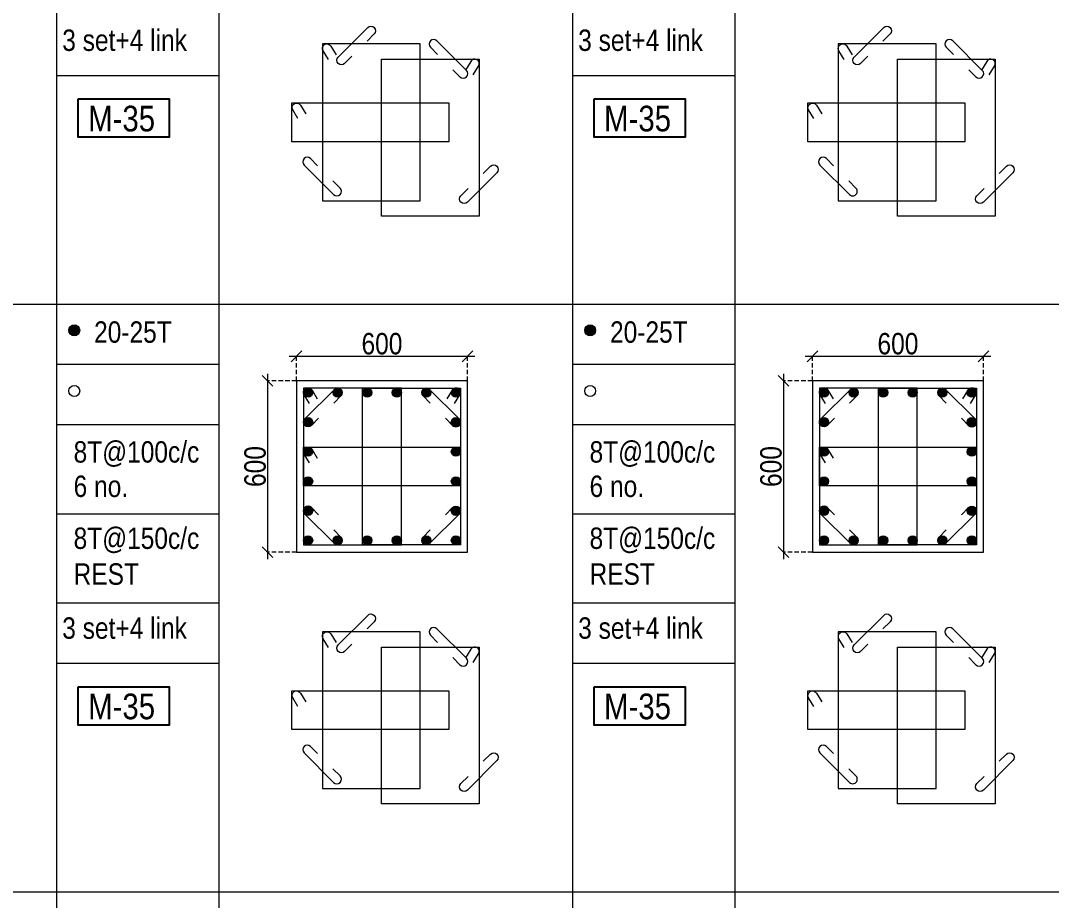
# Model space of a CAD drawing. Header units: millimetres. Extents: x 1112055 to 3390982, y -148532 to 766891.
# Drawn here: x 2546864 to 2561315, y 608104 to 620436 of the extents above; entities that cross this region are included whole.
import ezdxf
from ezdxf.enums import TextEntityAlignment as Align

# ---------------------------------------------------------------- set-up
doc = ezdxf.new("R2010")
doc.units = ezdxf.units.MM
doc.header["$PDMODE"] = 35
doc.header["$PDSIZE"] = -25
doc.linetypes.add('DASHED2', pattern=[0.375, 0.25, -0.125])
doc.linetypes.add('Hidden', pattern=[9.525, 6.35, -3.175])
for name, color, linetype, lineweight in [('B COL. SIZE DIM', 220, 'Continuous', 25), ('B COLSCH', 204, 'Continuous', 20), ('B COLUMN', 1, 'Hidden', 9), ('B STEEL', 34, 'Continuous', 15)]:
    doc.layers.add(name, color=color, linetype=linetype, lineweight=lineweight)
doc.layers.add('B TEXT', color=7, linetype='Continuous')
doc.styles.add('dim inside', font='romans.shx', dxfattribs={"width": 0.8, "height": 125})
doc.styles.add('SWINC', font='swissc.ttf')
doc.dimstyles.new('dim inside', dxfattribs={"dimtxt": 125, "dimasz": 100, "dimexe": 0, "dimexo": 0, "dimgap": 10, "dimtad": 0, "dimdec": 0, "dimzin": 0, "dimdsep": 46, "dimtxsty": 'dim inside', "dimblk": 'SMALL', "dimcen": 0.09, "dimadec": 0, "dimazin": 0, "dimtfac": 1, "dimtdec": 0, "dimtofl": 0, "dimtmove": 0, "dimatfit": 3, "dimfxl": 1, "dimtolj": 1, "dimtzin": 0, "dimarcsym": 2})

# ---------------------------------------------------------------- blocks, each defined once
blk = doc.blocks.new('_Oblique')
at = {"color": 0, "linetype": 'ByBlock', "lineweight": -2}
blk.add_line((-0.5, -0.5), (0.5, 0.5), dxfattribs=at)
blk = doc.blocks.new('*D5581')
at = {"layer": 'B COL. SIZE DIM', "color": 250, "lineweight": 9, "ltscale": 250, "transparency": 16777216}
blk.add_line((2557864, 615730), (2560464, 615730), dxfattribs=at)
at = {"layer": 'B COL. SIZE DIM', "color": 250, "linetype": 'DASHED2', "lineweight": 9, "ltscale": 250, "transparency": 16777216}
for p, q in [((2557964, 615385), (2557964, 615730)), ((2560364, 615385), (2560364, 615730))]:
    blk.add_line(p, q, dxfattribs=at)
at = {"layer": 'Defpoints', "color": 0, "lineweight": 40, "transparency": 16777216}
for p in [(2560364, 615730), (2557964, 615385), (2560364, 615385)]:
    blk.add_point(p, dxfattribs=at)
at = {"layer": 'B COL. SIZE DIM', "color": 250, "lineweight": 9, "transparency": 16777216, "xscale": 150, "yscale": 150, "zscale": 150, "rotation": 180}
blk.add_blockref('_Oblique', (2557964, 615730), dxfattribs=at)
at = {"layer": 'B COL. SIZE DIM', "color": 250, "lineweight": 9, "transparency": 16777216, "xscale": 150, "yscale": 150, "zscale": 150}
blk.add_blockref('_Oblique', (2560364, 615730), dxfattribs=at)
at = {"layer": 'B COL. SIZE DIM', "color": 6, "transparency": 16777216, "insert": (2559164, 615905), "char_height": 300, "attachment_point": 5, "style": 'SWINC'}
blk.add_mtext('\\A1;600', dxfattribs=at)
blk = doc.blocks.new('*D5582')
at = {"layer": 'B COL. SIZE DIM', "color": 250, "lineweight": 9, "ltscale": 250, "transparency": 16777216}
blk.add_line((2557560, 615485), (2557560, 612885), dxfattribs=at)
at = {"layer": 'B COL. SIZE DIM', "color": 250, "linetype": 'DASHED2', "lineweight": 9, "ltscale": 250, "transparency": 16777216}
for p, q in [((2557964, 615385), (2557560, 615385)), ((2557964, 612985), (2557560, 612985))]:
    blk.add_line(p, q, dxfattribs=at)
at = {"layer": 'Defpoints', "color": 0, "lineweight": 40, "transparency": 16777216}
for p in [(2557964, 615385), (2557560, 612985), (2557964, 612985)]:
    blk.add_point(p, dxfattribs=at)
at = {"layer": 'B COL. SIZE DIM', "color": 250, "lineweight": 9, "transparency": 16777216, "xscale": 150, "yscale": 150, "zscale": 150}
for p, rotation in [((2557560, 615385), 90), ((2557560, 612985), 270)]:
    blk.add_blockref('_Oblique', p, dxfattribs=dict(at, rotation=rotation))
at = {"layer": 'B COL. SIZE DIM', "color": 6, "transparency": 16777216, "insert": (2557385, 614185), "char_height": 300, "attachment_point": 5, "rotation": 90, "style": 'SWINC'}
blk.add_mtext('\\A1;600', dxfattribs=at)
blk = doc.blocks.new('*D5303')
at = {"layer": 'B COL. SIZE DIM', "color": 250, "lineweight": 9, "ltscale": 250, "transparency": 16777216}
blk.add_line((2550630, 615730), (2553230, 615730), dxfattribs=at)
at = {"layer": 'B COL. SIZE DIM', "color": 250, "linetype": 'DASHED2', "lineweight": 9, "ltscale": 250, "transparency": 16777216}
for p, q in [((2550730, 615385), (2550730, 615730)), ((2553130, 615385), (2553130, 615730))]:
    blk.add_line(p, q, dxfattribs=at)
at = {"layer": 'Defpoints', "color": 0, "lineweight": 40, "transparency": 16777216}
for p in [(2553130, 615730), (2550730, 615385), (2553130, 615385)]:
    blk.add_point(p, dxfattribs=at)
at = {"layer": 'B COL. SIZE DIM', "color": 250, "lineweight": 9, "transparency": 16777216, "xscale": 150, "yscale": 150, "zscale": 150, "rotation": 180}
blk.add_blockref('_Oblique', (2550730, 615730), dxfattribs=at)
at = {"layer": 'B COL. SIZE DIM', "color": 250, "lineweight": 9, "transparency": 16777216, "xscale": 150, "yscale": 150, "zscale": 150}
blk.add_blockref('_Oblique', (2553130, 615730), dxfattribs=at)
at = {"layer": 'B COL. SIZE DIM', "color": 6, "transparency": 16777216, "insert": (2551930, 615905), "char_height": 300, "attachment_point": 5, "style": 'SWINC'}
blk.add_mtext('\\A1;600', dxfattribs=at)
blk = doc.blocks.new('*D5304')
at = {"layer": 'B COL. SIZE DIM', "color": 250, "lineweight": 9, "ltscale": 250, "transparency": 16777216}
blk.add_line((2550327, 615485), (2550327, 612885), dxfattribs=at)
at = {"layer": 'B COL. SIZE DIM', "color": 250, "linetype": 'DASHED2', "lineweight": 9, "ltscale": 250, "transparency": 16777216}
for p, q in [((2550730, 615385), (2550327, 615385)), ((2550730, 612985), (2550327, 612985))]:
    blk.add_line(p, q, dxfattribs=at)
at = {"layer": 'Defpoints', "color": 0, "lineweight": 40, "transparency": 16777216}
for p in [(2550730, 615385), (2550327, 612985), (2550730, 612985)]:
    blk.add_point(p, dxfattribs=at)
at = {"layer": 'B COL. SIZE DIM', "color": 250, "lineweight": 9, "transparency": 16777216, "xscale": 150, "yscale": 150, "zscale": 150}
for p, rotation in [((2550327, 615385), 90), ((2550327, 612985), 270)]:
    blk.add_blockref('_Oblique', p, dxfattribs=dict(at, rotation=rotation))
at = {"layer": 'B COL. SIZE DIM', "color": 6, "transparency": 16777216, "insert": (2550152, 614185), "char_height": 300, "attachment_point": 5, "rotation": 90, "style": 'SWINC'}
blk.add_mtext('\\A1;600', dxfattribs=at)

msp = doc.modelspace()

# ---------------------------------------------------------------- hatches: boundary and pattern name
at = {"layer": 'B STEEL', "lineweight": 9, "ltscale": 0.5}
h = msp.add_hatch(color=34, dxfattribs=at)
edge = h.paths.add_edge_path()
edge.add_arc((2547615.2, 616094.5), 76.8, 0, 360)
h = msp.add_hatch(color=34, dxfattribs=at)
edge = h.paths.add_edge_path()
edge.add_arc((2554848.8, 616094.5), 76.8, 0, 360)
h = msp.add_hatch(color=34, dxfattribs=at)
edge = h.paths.add_edge_path()
edge.add_arc((2550894.4, 615221.3), 64, 0, 360)
h = msp.add_hatch(color=34, dxfattribs=at)
edge = h.paths.add_edge_path()
edge.add_arc((2551308.8, 615221.3), 64, 180, 540, ccw=False)
at = {"layer": 'B STEEL'}
h = msp.add_hatch(color=34, dxfattribs=at)
edge = h.paths.add_edge_path()
edge.add_arc((2551723.2, 615221.3), 64, 0, 360)
h = msp.add_hatch(color=34, dxfattribs=at)
edge = h.paths.add_edge_path()
edge.add_arc((2552137.6, 615221.3), 64, 0, 360)
at = {"layer": 'B STEEL', "lineweight": 9, "ltscale": 0.5}
h = msp.add_hatch(color=34, dxfattribs=at)
edge = h.paths.add_edge_path()
edge.add_arc((2552552, 615221.3), 64, 180, 540, ccw=False)
h = msp.add_hatch(color=34, dxfattribs=at)
edge = h.paths.add_edge_path()
edge.add_arc((2552966.4, 615221.3), 64, 180, 540, ccw=False)
h = msp.add_hatch(color=34, dxfattribs=at)
edge = h.paths.add_edge_path()
edge.add_arc((2558128, 615221.3), 64, 0, 360)
h = msp.add_hatch(color=34, dxfattribs=at)
edge = h.paths.add_edge_path()
edge.add_arc((2558542.4, 615221.3), 64, 180, 540, ccw=False)
at = {"layer": 'B STEEL'}
h = msp.add_hatch(color=34, dxfattribs=at)
edge = h.paths.add_edge_path()
edge.add_arc((2558956.8, 615221.3), 64, 0, 360)
h = msp.add_hatch(color=34, dxfattribs=at)
edge = h.paths.add_edge_path()
edge.add_arc((2559371.2, 615221.3), 64, 0, 360)
at = {"layer": 'B STEEL', "lineweight": 9, "ltscale": 0.5}
h = msp.add_hatch(color=34, dxfattribs=at)
edge = h.paths.add_edge_path()
edge.add_arc((2559785.6, 615221.3), 64, 180, 540, ccw=False)
h = msp.add_hatch(color=34, dxfattribs=at)
edge = h.paths.add_edge_path()
edge.add_arc((2560199.9, 615221.3), 64, 180, 540, ccw=False)
h = msp.add_hatch(color=34, dxfattribs=at)
edge = h.paths.add_edge_path()
edge.add_arc((2550894.4, 614807), 64, 0, 360)
h = msp.add_hatch(color=34, dxfattribs=at)
edge = h.paths.add_edge_path()
edge.add_arc((2552966.4, 614807), 64, 180, 540, ccw=False)
h = msp.add_hatch(color=34, dxfattribs=at)
edge = h.paths.add_edge_path()
edge.add_arc((2558128, 614807), 64, 0, 360)
h = msp.add_hatch(color=34, dxfattribs=at)
edge = h.paths.add_edge_path()
edge.add_arc((2560199.9, 614807), 64, 180, 540, ccw=False)
at = {"layer": 'B STEEL'}
h = msp.add_hatch(color=34, dxfattribs=at)
edge = h.paths.add_edge_path()
edge.add_arc((2550894.4, 614392.6), 64, 0, 360)
h = msp.add_hatch(color=34, dxfattribs=at)
edge = h.paths.add_edge_path()
edge.add_arc((2552966.4, 614392.6), 64, 0, 360)
h = msp.add_hatch(color=34, dxfattribs=at)
edge = h.paths.add_edge_path()
edge.add_arc((2558128, 614392.6), 64, 0, 360)
h = msp.add_hatch(color=34, dxfattribs=at)
edge = h.paths.add_edge_path()
edge.add_arc((2560199.9, 614392.6), 64, 0, 360)
h = msp.add_hatch(color=34, dxfattribs=at)
edge = h.paths.add_edge_path()
edge.add_arc((2550894.4, 613978.2), 64, 0, 360)
h = msp.add_hatch(color=34, dxfattribs=at)
edge = h.paths.add_edge_path()
edge.add_arc((2552966.4, 613978.2), 64, 0, 360)
h = msp.add_hatch(color=34, dxfattribs=at)
edge = h.paths.add_edge_path()
edge.add_arc((2558128, 613978.2), 64, 0, 360)
h = msp.add_hatch(color=34, dxfattribs=at)
edge = h.paths.add_edge_path()
edge.add_arc((2560199.9, 613978.2), 64, 0, 360)
at = {"layer": 'B STEEL', "lineweight": 9, "ltscale": 0.5}
h = msp.add_hatch(color=34, dxfattribs=at)
edge = h.paths.add_edge_path()
edge.add_arc((2550894.4, 613563.8), 64, 0, 360)
h = msp.add_hatch(color=34, dxfattribs=at)
edge = h.paths.add_edge_path()
edge.add_arc((2552966.4, 613563.8), 64, 180, 540, ccw=False)
h = msp.add_hatch(color=34, dxfattribs=at)
edge = h.paths.add_edge_path()
edge.add_arc((2558128, 613563.8), 64, 0, 360)
h = msp.add_hatch(color=34, dxfattribs=at)
edge = h.paths.add_edge_path()
edge.add_arc((2560199.9, 613563.8), 64, 180, 540, ccw=False)
h = msp.add_hatch(color=34, dxfattribs=at)
edge = h.paths.add_edge_path()
edge.add_arc((2550894.4, 613149.4), 64, 0, 360, ccw=False)
h = msp.add_hatch(color=34, dxfattribs=at)
edge = h.paths.add_edge_path()
edge.add_arc((2551308.8, 613149.4), 64, -180, 180)
at = {"layer": 'B STEEL'}
h = msp.add_hatch(color=34, dxfattribs=at)
edge = h.paths.add_edge_path()
edge.add_arc((2551723.2, 613149.4), 64, 0, 360)
h = msp.add_hatch(color=34, dxfattribs=at)
edge = h.paths.add_edge_path()
edge.add_arc((2552137.6, 613149.4), 64, 0, 360)
at = {"layer": 'B STEEL', "lineweight": 9, "ltscale": 0.5}
h = msp.add_hatch(color=34, dxfattribs=at)
edge = h.paths.add_edge_path()
edge.add_arc((2552552, 613149.4), 64, -180, 180)
h = msp.add_hatch(color=34, dxfattribs=at)
edge = h.paths.add_edge_path()
edge.add_arc((2552966.4, 613149.4), 64, -180, 180)
h = msp.add_hatch(color=34, dxfattribs=at)
edge = h.paths.add_edge_path()
edge.add_arc((2558128, 613149.4), 64, 0, 360, ccw=False)
h = msp.add_hatch(color=34, dxfattribs=at)
edge = h.paths.add_edge_path()
edge.add_arc((2558542.4, 613149.4), 64, -180, 180)
at = {"layer": 'B STEEL'}
h = msp.add_hatch(color=34, dxfattribs=at)
edge = h.paths.add_edge_path()
edge.add_arc((2558956.8, 613149.4), 64, 0, 360)
h = msp.add_hatch(color=34, dxfattribs=at)
edge = h.paths.add_edge_path()
edge.add_arc((2559371.2, 613149.4), 64, 0, 360)
at = {"layer": 'B STEEL', "lineweight": 9, "ltscale": 0.5}
h = msp.add_hatch(color=34, dxfattribs=at)
edge = h.paths.add_edge_path()
edge.add_arc((2559785.6, 613149.4), 64, -180, 180)
h = msp.add_hatch(color=34, dxfattribs=at)
edge = h.paths.add_edge_path()
edge.add_arc((2560199.9, 613149.4), 64, -180, 180)

# ---------------------------------------------------------------- linework, layer by layer
at = {"layer": 'B COLSCH', "color": 250, "lineweight": 0}
for p, q in [((2547369, 649422.2), (2547369, 583503.5)), ((2549643.3, 649422.2), (2549643.3, 574628.3)), ((2554602.5, 649422.2), (2554602.5, 583503.5)), ((2556876.9, 649422.2), (2556876.9, 574628.3)), ((2547369, 619668.2), (2549643.3, 619668.2)), ((2554602.5, 619668.2), (2556876.9, 619668.2)), ((2487307.1, 616462.8), (2667535.6, 616462.8)), ((2547369, 615617.8), (2549643.3, 615617.8)), ((2554602.5, 615617.8), (2556876.9, 615617.8)), ((2547369, 614772.8), (2549643.3, 614772.8)), ((2554602.5, 614772.8), (2556876.9, 614772.8)), ((2547369, 613523.1), (2549643.3, 613523.1)), ((2554602.5, 613523.1), (2556876.9, 613523.1)), ((2547369, 612273.3), (2549643.3, 612273.3)), ((2554602.5, 612273.3), (2556876.9, 612273.3)), ((2547369, 611428.3), (2549643.3, 611428.3)), ((2554602.5, 611428.3), (2556876.9, 611428.3)), ((2487307.1, 608223), (2667535.6, 608223))]:
    msp.add_line(p, q, dxfattribs=at)
at = {"layer": 'B COLUMN', "color": 1, "linetype": 'ByBlock', "lineweight": 20}
for points in [[(2550730.4, 612985.4), (2553130.4, 612985.4), (2553130.4, 615385.4), (2550730.4, 615385.4)], [(2557964, 612985.4), (2560364, 612985.4), (2560364, 615385.4), (2557964, 615385.4)]]:
    msp.add_lwpolyline(points, close=True, dxfattribs=at)
at = {"layer": 'B STEEL', "color": 34, "lineweight": 9, "ltscale": 0.5}
for points in [[(2551507.5, 619935.1), (2551406.6, 619834.2, -1), (2551316.1, 619924.7), (2551730.5, 620339.1, -1), (2551821, 620248.6), (2551720.2, 620147.7)], [(2558741.1, 619935.1), (2558640.2, 619834.2, -1), (2558549.6, 619924.7), (2558964, 620339.1, -1), (2559054.6, 620248.6), (2558953.7, 620147.7)], [(2552922.1, 619747.5), (2553023, 619646.7, 1), (2553113.5, 619737.2), (2552699.1, 620151.6, 1), (2552608.6, 620061.1), (2552709.5, 619960.2)], [(2560155.7, 619747.5), (2560256.5, 619646.7, 1), (2560347.1, 619737.2), (2559932.7, 620151.6, 1), (2559842.1, 620061.1), (2559943, 619960.2)], [(2551178.7, 619890.6), (2551103.9, 620012, -1), (2551213, 620079.2), (2551287.7, 619957.7)], [(2558412.2, 619890.6), (2558337.5, 620012, -1), (2558446.5, 620079.2), (2558521.3, 619957.7)], [(2553210.1, 619676), (2553284.9, 619797.5, 1), (2553175.9, 619864.6), (2553101.1, 619743.1)], [(2560443.7, 619676), (2560518.5, 619797.5, 1), (2560409.4, 619864.6), (2560334.7, 619743.1)], [(2550752.7, 619061.8), (2550678, 619183.3, -1), (2550787, 619250.4), (2550861.8, 619128.9)], [(2557986.3, 619061.8), (2557911.5, 619183.3, -1), (2558020.6, 619250.4), (2558095.3, 619128.9)], [(2551028.4, 618401.4), (2550927.5, 618502.3, 1), (2550837, 618411.7), (2551251.4, 617997.3, 1), (2551341.9, 618087.9), (2551241, 618188.7)], [(2553350.7, 618293.5), (2553451.5, 618394.4, -1), (2553542.1, 618303.8), (2553127.7, 617889.4, -1), (2553037.1, 617980), (2553138, 618080.8)], [(2558261.9, 618401.4), (2558161.1, 618502.3, 1), (2558070.5, 618411.7), (2558484.9, 617997.3, 1), (2558575.5, 618087.9), (2558474.6, 618188.7)], [(2560584.2, 618293.5), (2560685.1, 618394.4, -1), (2560775.6, 618303.8), (2560361.2, 617889.4, -1), (2560270.7, 617980), (2560371.6, 618080.8)], [(2550914.7, 615066.3), (2550839.9, 615187.8, -1), (2550949, 615254.9), (2551023.7, 615133.4)], [(2551040.6, 614862.5), (2550939.7, 614761.7, -1), (2550849.2, 614852.2), (2551263.6, 615266.6, -1), (2551354.1, 615176.1), (2551253.2, 615075.2)], [(2552820.3, 614862.5), (2552921.1, 614761.7, 1), (2553011.7, 614852.2), (2552597.3, 615266.6, 1), (2552506.7, 615176.1), (2552607.6, 615075.2)], [(2552946.2, 615066.3), (2553020.9, 615187.8, 1), (2552911.9, 615254.9), (2552837.1, 615133.4)], [(2558148.2, 615066.3), (2558073.5, 615187.8, -1), (2558182.5, 615254.9), (2558257.3, 615133.4)], [(2558274.1, 614862.5), (2558173.3, 614761.7, -1), (2558082.7, 614852.2), (2558497.1, 615266.6, -1), (2558587.6, 615176.1), (2558486.8, 615075.2)], [(2560053.8, 614862.5), (2560154.7, 614761.7, 1), (2560245.2, 614852.2), (2559830.8, 615266.6, 1), (2559740.3, 615176.1), (2559841.1, 615075.2)], [(2560179.7, 615066.3), (2560254.5, 615187.8, 1), (2560145.4, 615254.9), (2560070.7, 615133.4)], [(2550914.7, 614237.5), (2550839.9, 614359, -1), (2550949, 614426.1), (2551023.7, 614304.6)], [(2558148.2, 614237.5), (2558073.5, 614359, -1), (2558182.5, 614426.1), (2558257.3, 614304.6)], [(2551040.6, 613508.2), (2550939.7, 613609, 1), (2550849.2, 613518.5), (2551263.6, 613104.1, 1), (2551354.1, 613194.7), (2551253.2, 613295.5)], [(2552820.3, 613508.2), (2552921.1, 613609, -1), (2553011.7, 613518.5), (2552597.3, 613104.1, -1), (2552506.7, 613194.7), (2552607.6, 613295.5)], [(2558274.1, 613508.2), (2558173.3, 613609, 1), (2558082.7, 613518.5), (2558497.1, 613104.1, 1), (2558587.6, 613194.7), (2558486.8, 613295.5)], [(2560053.8, 613508.2), (2560154.7, 613609, -1), (2560245.2, 613518.5), (2559830.8, 613104.1, -1), (2559740.3, 613194.7), (2559841.1, 613295.5)], [(2551507.5, 611695.2), (2551406.6, 611594.3, -1), (2551316.1, 611684.9), (2551730.5, 612099.3, -1), (2551821, 612008.7), (2551720.2, 611907.9)], [(2558741.1, 611695.2), (2558640.2, 611594.3, -1), (2558549.6, 611684.9), (2558964, 612099.3, -1), (2559054.6, 612008.7), (2558953.7, 611907.9)], [(2552922.1, 611507.7), (2553023, 611406.8, 1), (2553113.5, 611497.4), (2552699.1, 611911.8, 1), (2552608.6, 611821.2), (2552709.5, 611720.4)], [(2560155.7, 611507.7), (2560256.5, 611406.8, 1), (2560347.1, 611497.4), (2559932.7, 611911.8, 1), (2559842.1, 611821.2), (2559943, 611720.4)], [(2551178.7, 611650.7), (2551103.9, 611772.2, -1), (2551213, 611839.3), (2551287.7, 611717.8)], [(2558412.2, 611650.7), (2558337.5, 611772.2, -1), (2558446.5, 611839.3), (2558521.3, 611717.8)], [(2553210.1, 611436.1), (2553284.9, 611557.6, 1), (2553175.9, 611624.7), (2553101.1, 611503.3)], [(2560443.7, 611436.1), (2560518.5, 611557.6, 1), (2560409.4, 611624.7), (2560334.7, 611503.3)], [(2550752.7, 610821.9), (2550678, 610943.4, -1), (2550787, 611010.5), (2550861.8, 610889)], [(2557986.3, 610821.9), (2557911.5, 610943.4, -1), (2558020.6, 611010.5), (2558095.3, 610889)], [(2551028.4, 610161.6), (2550927.5, 610262.4, 1), (2550837, 610171.9), (2551251.4, 609757.5, 1), (2551341.9, 609848), (2551241, 609948.9)], [(2553350.7, 610053.7), (2553451.5, 610154.5, -1), (2553542.1, 610064), (2553127.7, 609649.6, -1), (2553037.1, 609740.1), (2553138, 609841)], [(2558261.9, 610161.6), (2558161.1, 610262.4, 1), (2558070.5, 610171.9), (2558484.9, 609757.5, 1), (2558575.5, 609848), (2558474.6, 609948.9)], [(2560584.2, 610053.7), (2560685.1, 610154.5, -1), (2560775.6, 610064), (2560361.2, 609649.6, -1), (2560270.7, 609740.1), (2560371.6, 609841)]]:
    msp.add_lwpolyline(points, format="xyb", dxfattribs=at)
for points in [[(2551094.4, 617909.6), (2552465.6, 617909.6), (2552465.6, 620109.6), (2551094.4, 620109.6)], [(2558328, 617909.6), (2559699.2, 617909.6), (2559699.2, 620109.6), (2558328, 620109.6)], [(2553294.4, 617695), (2551923.2, 617695), (2551923.2, 619895), (2553294.4, 619895)], [(2560528, 617695), (2559156.7, 617695), (2559156.7, 619895), (2560528, 619895)], [(2550668.5, 619280.8), (2552868.5, 619280.8), (2552868.5, 618738.4), (2550668.5, 618738.4)], [(2557902, 619280.8), (2560102, 619280.8), (2560102, 618738.4), (2557902, 618738.4)], [(2550830.4, 613085.4), (2552201.6, 613085.4), (2552201.6, 615285.4), (2550830.4, 615285.4)], [(2553030.4, 613085.4), (2551659.2, 613085.4), (2551659.2, 615285.4), (2553030.4, 615285.4)], [(2558064, 613085.4), (2559435.2, 613085.4), (2559435.2, 615285.4), (2558064, 615285.4)], [(2560264, 613085.4), (2558892.7, 613085.4), (2558892.7, 615285.4), (2560264, 615285.4)], [(2550830.4, 614456.6), (2553030.4, 614456.6), (2553030.4, 613914.1), (2550830.4, 613914.1)], [(2558064, 614456.6), (2560264, 614456.6), (2560264, 613914.1), (2558064, 613914.1)], [(2551094.4, 609669.8), (2552465.6, 609669.8), (2552465.6, 611869.8), (2551094.4, 611869.8)], [(2558328, 609669.8), (2559699.2, 609669.8), (2559699.2, 611869.8), (2558328, 611869.8)], [(2553294.4, 609455.2), (2551923.2, 609455.2), (2551923.2, 611655.2), (2553294.4, 611655.2)], [(2560528, 609455.2), (2559156.7, 609455.2), (2559156.7, 611655.2), (2560528, 611655.2)], [(2550668.5, 611041), (2552868.5, 611041), (2552868.5, 610498.6), (2550668.5, 610498.6)], [(2557902, 611041), (2560102, 611041), (2560102, 610498.6), (2557902, 610498.6)]]:
    msp.add_lwpolyline(points, close=True, dxfattribs=at)
for centre, radius in [((2547615.2, 616094.5), 76.8), ((2554848.8, 616094.5), 76.8), ((2547615.2, 615244.3), 76.8), ((2550894.4, 615221.3), 64), ((2551308.8, 615221.3), 64), ((2551723.2, 615221.3), 64), ((2552137.6, 615221.3), 64), ((2552552, 615221.3), 64), ((2552966.4, 615221.3), 64), ((2554848.8, 615244.3), 76.8), ((2558128, 615221.3), 64), ((2558542.4, 615221.3), 64), ((2558956.8, 615221.3), 64), ((2559371.2, 615221.3), 64), ((2559785.6, 615221.3), 64), ((2560199.9, 615221.3), 64), ((2550894.4, 614807), 64), ((2552966.4, 614807), 64), ((2558128, 614807), 64), ((2560199.9, 614807), 64), ((2550894.4, 614392.6), 64), ((2552966.4, 614392.6), 64), ((2558128, 614392.6), 64), ((2560199.9, 614392.6), 64), ((2550894.4, 613978.2), 64), ((2552966.4, 613978.2), 64), ((2558128, 613978.2), 64), ((2560199.9, 613978.2), 64), ((2550894.4, 613563.8), 64), ((2552966.4, 613563.8), 64), ((2558128, 613563.8), 64), ((2560199.9, 613563.8), 64), ((2550894.4, 613149.4), 64), ((2551308.8, 613149.4), 64), ((2551723.2, 613149.4), 64), ((2552137.6, 613149.4), 64), ((2552552, 613149.4), 64), ((2552966.4, 613149.4), 64), ((2558128, 613149.4), 64), ((2558542.4, 613149.4), 64), ((2558956.8, 613149.4), 64), ((2559371.2, 613149.4), 64), ((2559785.6, 613149.4), 64), ((2560199.9, 613149.4), 64)]:
    msp.add_circle(centre, radius, dxfattribs=at)
at = {"layer": 'B TEXT', "color": 1}
for points in [[(2547672.6, 619339.1), (2548947.2, 619339.1), (2548947.2, 618801.1), (2547672.6, 618801.1)], [(2554906.2, 619339.1), (2556180.8, 619339.1), (2556180.8, 618801.1), (2554906.2, 618801.1)], [(2547672.6, 611099.3), (2548947.2, 611099.3), (2548947.2, 610561.3), (2547672.6, 610561.3)], [(2554906.2, 611099.3), (2556180.8, 611099.3), (2556180.8, 610561.3), (2554906.2, 610561.3)]]:
    msp.add_lwpolyline(points, close=True, dxfattribs=at)

# ---------------------------------------------------------------- texts
at = {"layer": 'B TEXT', "style": 'SWINC'}
for s, p in [('3 set+4 link', (2547447.2, 620010.7)), ('3 set+4 link', (2554680.7, 620010.7)), ('20-25T', (2547893.8, 615920)), ('20-25T', (2555127.3, 615920)), ('8T@100c/c', (2547606.8, 614240.1)), ('8T@100c/c', (2554840.4, 614240.1)), ('6 no.', (2547606.8, 613758.4)), ('6 no.', (2554840.4, 613758.4)), ('8T@150c/c', (2547606.8, 613030.2)), ('8T@150c/c', (2554840.4, 613030.2)), ('REST', (2547606.8, 612527.9)), ('REST', (2554840.4, 612527.9)), ('3 set+4 link', (2547447.2, 611770.8)), ('3 set+4 link', (2554680.7, 611770.8))]:
    msp.add_text(s, height=300, dxfattribs=at).set_placement(p)
at = {"layer": 'B TEXT', "color": 1, "style": 'SWINC'}
for p in [(2547810, 618774.6), (2555043.5, 618774.6), (2547810, 610534.8), (2555043.5, 610534.8)]:
    msp.add_text('M-35', height=360, dxfattribs=at).set_placement(p, align=Align.BOTTOM_LEFT)

# ---------------------------------------------------------------- dimensions: what is measured, and where the dimension line sits
at = {"layer": 'B COL. SIZE DIM', "color": 250, "ltscale": 250}
for base, p1, p2, picture, middle in [((2553130.4, 615730.3), (2550730.4, 615385.4), (2553130.4, 615385.4), '*D5303', (2551930.4, 615905.3)), ((2560364, 615730.3), (2557964, 615385.4), (2560364, 615385.4), '*D5581', (2559164, 615905.3))]:
    dim = msp.add_linear_dim(base=base, p1=p1, p2=p2, dimstyle='dim inside', override={"dimtxt": 300, "dimasz": 150, "dimgap": 25, "dimtad": 3, "dimlfac": 0.25, "dimtxsty": 'SWINC', "dimblk1": 'Oblique', "dimblk2": 'Oblique', "dimsah": 1, "dimdle": 100, "dimclrd": 250, "dimclre": 250, "dimclrt": 6, "dimfxl": 1000, "dimlwd": 9, "dimlwe": 9}, dxfattribs=at)
    dim.commit()
    dim.dimension.update_dxf_attribs({"geometry": picture, "text_midpoint": middle})
for base, p1, p2, picture, middle in [((2550326.5, 612985.4), (2550730.4, 615385.4), (2550730.4, 612985.4), '*D5304', (2550151.5, 614185.4)), ((2557560.1, 612985.4), (2557964, 615385.4), (2557964, 612985.4), '*D5582', (2557385.1, 614185.4))]:
    dim = msp.add_linear_dim(base=base, p1=p1, p2=p2, angle=90, dimstyle='dim inside', override={"dimtxt": 300, "dimasz": 150, "dimgap": 25, "dimtad": 3, "dimlfac": 0.25, "dimtxsty": 'SWINC', "dimblk1": 'Oblique', "dimblk2": 'Oblique', "dimsah": 1, "dimdle": 100, "dimclrd": 250, "dimclre": 250, "dimclrt": 6, "dimfxl": 1000, "dimlwd": 9, "dimlwe": 9}, dxfattribs=at)
    dim.commit()
    dim.dimension.update_dxf_attribs({"geometry": picture, "text_midpoint": middle})

doc.saveas('drawing.dxf')
